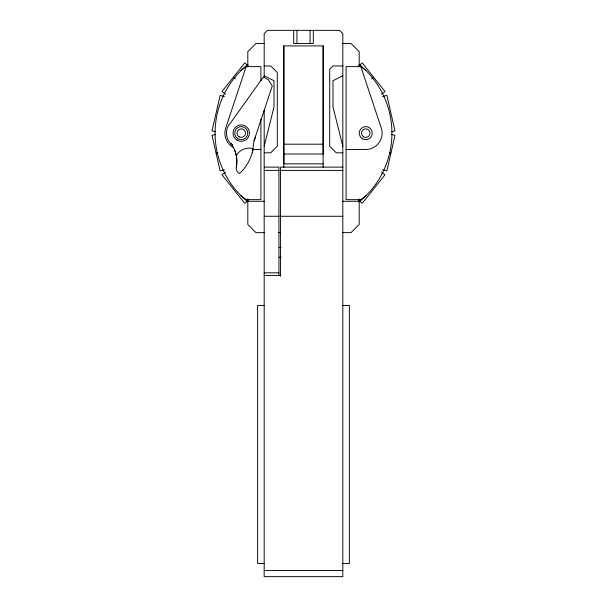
<?xml version="1.0" encoding="UTF-8"?>
<svg xmlns="http://www.w3.org/2000/svg" width="607" height="607" viewBox="0 0 607 607"><rect width="100%" height="100%" fill="white"/><g stroke="black" fill="none" stroke-linecap="round" stroke-linejoin="round"><path stroke-width="0.91" d="M323.152 167.631L323.159 45.897L283.841 45.897L283.841 163.844L323.152 163.844M323.144 45.897L323.144 154.019L283.841 154.019M232.542 145.111A14.826 14.826 0 0 1 230.774 122.644L263.309 77.013L268.37 79.707L272.277 85.989L254.09 140.536L252.277 152.721M236.305 155.529A14.765 14.765 0 0 1 253.24 148.715A46.117 46.117 0 0 1 239.53 173.549A6.169 6.169 0 0 1 236.328 166.91C237.709 158.928 236.024 150.316 231.07 143.829M264.182 146.241L274.015 106.923L274.015 80.716L264.182 75.799M225.516 172.016L222.018 174.801L244.75 203.299L248.24 200.515M358.76 65.753L362.25 62.969L384.982 91.467L381.484 94.252M371.522 78.895L373.616 77.218M240.971 70.609L247.626 65.503M359.374 200.773L366.029 195.666M342.818 75.799L332.985 80.716L332.985 106.923L342.818 146.241M215.493 134.526L212.01 135.323L220.121 170.863L224.476 169.869M382.524 96.407L386.879 95.413L394.99 130.945L391.507 131.742M216.069 153.093L217.807 152.691M264.182 43.454L255.995 43.454L247.808 51.648L247.808 66.8M342.818 43.454L351.005 43.454L359.192 51.648L359.192 66.8M264.182 65.973L270.737 65.973L277.293 72.529L277.293 146.241L270.737 152.797L264.182 152.797M342.818 65.973L332.985 65.973L329.707 69.251L329.707 146.241L336.263 152.797L342.818 152.797M283.841 144.185L323.144 144.185M252.482 149.519L260.911 149.519M346.089 149.519L365.748 149.519A16.381 16.381 0 0 0 381.568 128.896L360.831 66.618L346.089 66.618L346.089 199.65L360.831 199.65M264.182 167.122L278.932 167.122L278.932 275.639M342.818 167.122L280.563 167.122L280.563 276.238M264.182 170.4L278.932 170.4M280.563 170.4L342.818 170.4M246.169 199.65L260.911 199.65L260.911 119.086M247.808 201.289L264.182 201.289M342.818 201.289L359.192 201.289M264.182 216.267L278.932 216.267M280.563 216.267L342.818 216.267M264.447 232.648L255.995 232.648L247.808 224.453L247.808 198.959M278.537 232.648L280.411 232.648M342.818 232.648L351.005 232.648L359.192 224.453L359.192 198.959M279.159 247.39L281.033 247.39M279.159 257.216L281.033 257.216M264.182 272.831L278.932 272.831M264.182 275.419L280.563 275.419M264.182 305.435L257.634 305.435L257.634 563.546L264.182 563.546M342.818 305.435L349.366 305.435L349.366 563.546L342.818 563.546M264.182 570.459L342.818 570.459M224.476 96.407L220.121 95.413L212.01 130.945L215.493 131.742M391.507 134.526L394.99 135.323L386.879 170.863L382.524 169.869M389.193 152.691L390.931 153.093M359.374 65.503L366.029 70.609M230.774 143.601L232.451 144.891M240.971 195.666L247.626 200.773M248.24 65.753L244.75 62.969L222.018 91.467L225.516 94.252M381.484 172.016L384.982 174.801L362.25 203.299L358.76 200.515M233.384 77.218L235.478 78.895M313.326 30.35L313.326 43.454L293.674 43.454L293.674 30.35M310.056 30.35L310.056 43.454M296.944 30.35L296.944 43.454M283.841 45.897L283.841 167.631M264.182 77.681L264.182 33.628L267.459 30.35L339.541 30.35L342.818 33.628L342.818 576.65L264.182 576.65L264.182 110.55M260.911 80.754L260.911 66.618L246.169 66.618L225.432 128.896A16.381 16.381 0 0 0 233.058 147.319M255.57 136.954A14.826 14.826 0 0 1 254.09 140.536M234.666 150.05A29.69 29.69 0 0 1 236.328 166.91M359.162 64.418A88.432 88.432 0 0 1 359.162 201.85M247.838 201.85A88.432 88.432 0 0 1 247.838 64.418M237.147 140.232A8.21 8.21 0 0 0 249.462 133.123A8.21 8.21 0 0 0 237.147 126.006A8.21 8.21 0 0 0 237.147 140.232M239.12 136.825A4.257 4.257 0 0 0 245.509 133.138A4.257 4.257 0 0 0 239.12 129.45A4.257 4.257 0 0 0 239.12 136.825M362.47 138.821A6.563 6.563 0 0 0 372.311 133.138A6.563 6.563 0 0 0 362.47 127.455A6.563 6.563 0 0 0 362.47 138.821M237.974 138.821A6.563 6.563 0 0 0 247.815 133.138A6.563 6.563 0 0 0 237.974 127.455A6.563 6.563 0 0 0 237.974 138.821M363.616 136.825A4.257 4.257 0 0 0 370.004 133.138A4.257 4.257 0 0 0 363.616 129.45A4.257 4.257 0 0 0 363.616 136.825"/></g></svg>
